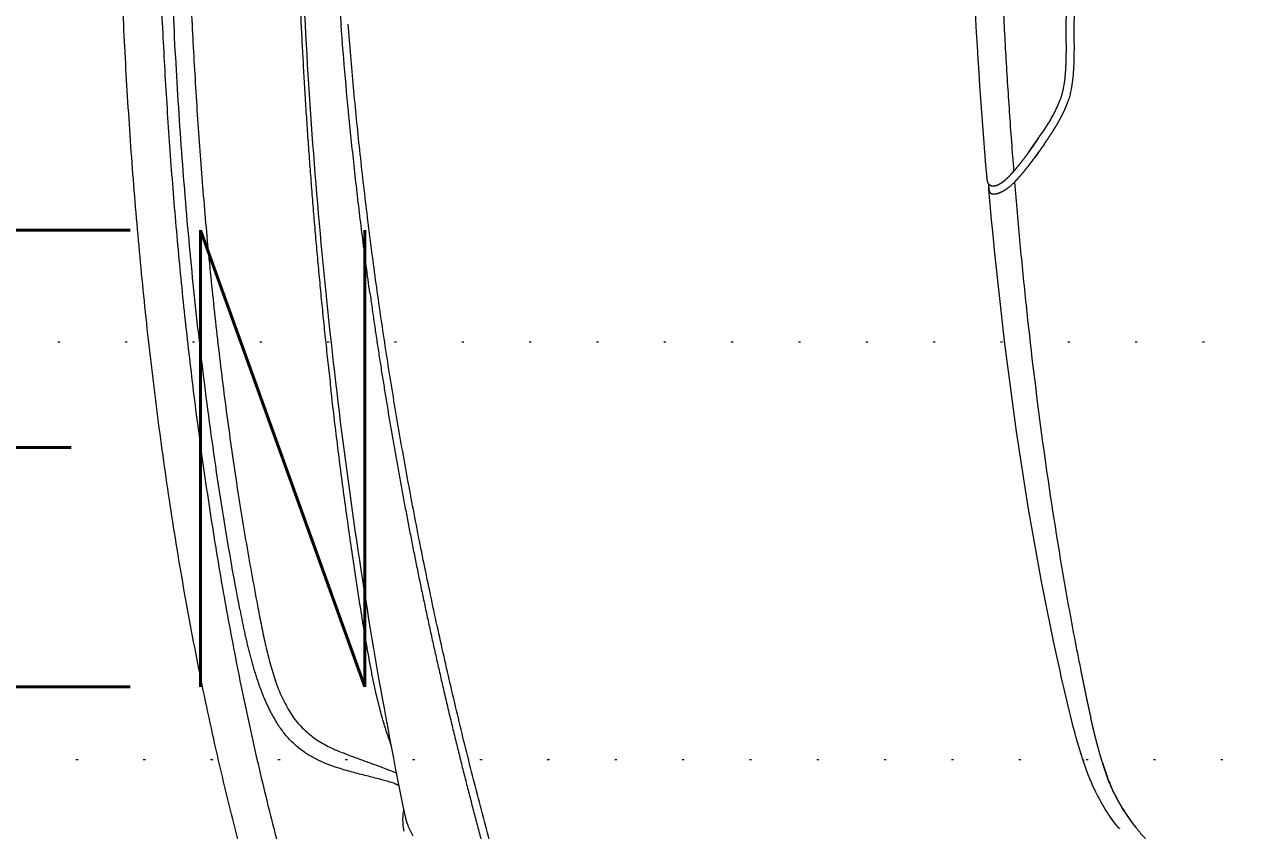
# Model space of a CAD drawing. Extents: x -2012 to 34975, y -1043 to 8321.
# Drawn here: x 31298.1 to 31356.2, y 1236.1 to 1274.7 of the extents above; entities that cross this region are included whole.
import ezdxf
from ezdxf.enums import TextEntityAlignment as Align
from ezdxf.xclip import XClip

# ---------------------------------------------------------------- set-up
doc = ezdxf.new("R2010")
doc.units = 0
doc.header["$LTSCALE"] = 25
doc.header["$XCLIPFRAME"] = 0
doc.linetypes.add('DOT2', pattern=[0.125, 0, -0.125])
doc.layers.get('0').update_dxf_attribs({"color": 9, "lineweight": 9})
for name, color, linetype, lineweight in [('04', 9, 'Continuous', 9), ('20', 9, 'DOT2', 9), ('E-LİNYE', 7, 'Continuous', 30)]:
    doc.layers.add(name, color=color, linetype=linetype, lineweight=lineweight)
doc.styles.add('E-YAZI', font='txttw.shx')

# ---------------------------------------------------------------- blocks, each defined once
blk = doc.blocks.new('p-araba-polo')
for p, q in [((3.80464, -0.1298), (3.80467, -0.1298)), ((3.80465, -0.12959), (3.80465, -0.12959)), ((3.79074, -0.25761), (3.79091, -0.25762))]:
    blk.add_line(p, q)
for points, degree in [([(3.45704, -0.13897), (3.45675, -0.11579), (3.45669, -0.09264), (3.45663, -0.06948), (3.45657, -0.04631), (3.45657, -0.02316), (3.45656, 0)], 6), ([(3.49871, -0.20339), (3.50458, -0.13577), (3.50754, -0.06788), (3.50755, 0)], 3), ([(3.81341, 0), (3.81341, -0.026), (3.81276, -0.052), (3.81163, -0.07793), (3.81008, -0.10384), (3.80811, -0.1297)], 5), ([(3.82994, -0.05098), (3.82912, -0.09338), (3.82748, -0.13577), (3.82504, -0.17812), (3.8218, -0.22042), (3.81777, -0.26264), (3.81293, -0.30478)], 6), ([(3.82514, -0.12974), (3.8265, -0.10396), (3.82747, -0.07815), (3.82804, -0.05233)], 3), ([(3.46085, -0.13888), (3.4609, -0.14349), (3.46097, -0.1481), (3.46105, -0.1527), (3.46137, -0.15728), (3.46228, -0.16177), (3.46382, -0.16603)], 6), ([(3.46227, -0.17221), (3.46185, -0.17133), (3.46144, -0.17044), (3.46105, -0.16953), (3.46068, -0.16862), (3.46034, -0.16769), (3.46001, -0.16675)], 6), ([(3.46502, -0.1773), (3.46454, -0.17648), (3.46406, -0.17565), (3.46359, -0.1748), (3.46314, -0.17395), (3.4627, -0.17309), (3.46227, -0.17221)], 6), ([(3.47115, -0.18677), (3.47009, -0.18523), (3.46905, -0.18368), (3.46802, -0.18212), (3.467, -0.18054), (3.46599, -0.17894), (3.46502, -0.1773)], 6), ([(3.47421, -0.18439), (3.47508, -0.18567), (3.47596, -0.18695), (3.47686, -0.18821), (3.47775, -0.18947), (3.47866, -0.19072)], 5), ([(3.47584, -0.19339), (3.47536, -0.19274), (3.47488, -0.19208), (3.47441, -0.19142), (3.47394, -0.19076), (3.47347, -0.1901)], 5), ([(3.47866, -0.19072), (3.48006, -0.19264), (3.48149, -0.19454), (3.48294, -0.19642), (3.48443, -0.19826), (3.48598, -0.20004)], 5), ([(3.47778, -0.19599), (3.47738, -0.19547), (3.47699, -0.19495), (3.47661, -0.19443), (3.47622, -0.19391), (3.47584, -0.19339)], 5), ([(3.47977, -0.19855), (3.47936, -0.19804), (3.47896, -0.19753), (3.47856, -0.19702), (3.47817, -0.1965), (3.47778, -0.19599)], 5), ([(3.484, -0.20356), (3.48311, -0.20258), (3.48224, -0.20159), (3.4814, -0.20058), (3.48058, -0.19957), (3.47977, -0.19855)], 5), ([(3.48598, -0.20004), (3.48623, -0.20033), (3.48648, -0.20061), (3.48674, -0.2009), (3.48699, -0.20117), (3.48725, -0.20146)], 5), ([(3.48725, -0.20146), (3.48804, -0.2023), (3.48881, -0.20312), (3.48961, -0.2039), (3.49046, -0.20465), (3.49134, -0.20533), (3.49224, -0.2059)], 6), ([(3.49713, -0.20686), (3.49776, -0.20649), (3.49819, -0.20594), (3.49847, -0.20526), (3.49863, -0.20446), (3.49872, -0.20358), (3.49876, -0.20263)], 6), ([(3.46378, -0.43934), (3.48058, -0.36359), (3.49096, -0.28622), (3.49788, -0.20867)], 3), ([(3.48517, -0.2048), (3.48493, -0.20455), (3.4847, -0.20431), (3.48447, -0.20406), (3.48423, -0.20381), (3.484, -0.20356)], 5), ([(3.48556, -0.2052), (3.48543, -0.20507), (3.4853, -0.20493), (3.48517, -0.2048)], 3), ([(3.4938, -0.21061), (3.49272, -0.21032), (3.49164, -0.20987), (3.49062, -0.20932), (3.4897, -0.20873), (3.48884, -0.20811), (3.48804, -0.20746)], 6), ([(3.49224, -0.2059), (3.49314, -0.20647), (3.49405, -0.20694), (3.49495, -0.20724), (3.49581, -0.20735), (3.49655, -0.20721), (3.49713, -0.20686)], 6), ([(3.49788, -0.20869), (3.49786, -0.20894), (3.49782, -0.20918), (3.49777, -0.20941), (3.49769, -0.20962), (3.49759, -0.20982)], 5), ([(3.49786, -0.20747), (3.49788, -0.20773), (3.4979, -0.20798), (3.4979, -0.20823), (3.4979, -0.20847), (3.49788, -0.20869)], 5), ([(3.49788, -0.20874), (3.49794, -0.20803), (3.49794, -0.20729), (3.4979, -0.20651)], 3), ([(3.49629, -0.21077), (3.49596, -0.21085), (3.49558, -0.21088), (3.49516, -0.21087), (3.49471, -0.21082), (3.49426, -0.21073), (3.4938, -0.21061)], 6), ([(3.49759, -0.20982), (3.49747, -0.21005), (3.49733, -0.21026), (3.49714, -0.21044), (3.49691, -0.21059), (3.49662, -0.2107), (3.49629, -0.21077)], 6), ([(3.79427, -0.25822), (3.79026, -0.28709), (3.78575, -0.31588), (3.78076, -0.34459), (3.77527, -0.37319), (3.76931, -0.40168)], 5), ([(3.76931, -0.40168), (3.76318, -0.43098), (3.75654, -0.46016), (3.7494, -0.48922), (3.74177, -0.51813), (3.73367, -0.5469)], 5), ([(3.85654, -0.40987), (3.85469, -0.41972), (3.85266, -0.42912), (3.8503, -0.43855), (3.84741, -0.44782), (3.84376, -0.45635), (3.83917, -0.46373)], 6), ([(3.45361, -0.44019), (3.45325, -0.44199), (3.45288, -0.4438), (3.45251, -0.44561), (3.45214, -0.44742), (3.45176, -0.44923), (3.45139, -0.45104)], 6), ([(3.45289, -0.48183), (3.45738, -0.46799), (3.46054, -0.45363), (3.46378, -0.43934)], 3), ([(3.45139, -0.45104), (3.45101, -0.45285), (3.45062, -0.45467), (3.45023, -0.45648), (3.44984, -0.45829), (3.44943, -0.4601), (3.44902, -0.46192)], 6), ([(3.44641, -0.47275), (3.44687, -0.47095), (3.44732, -0.46915), (3.44776, -0.46734), (3.44819, -0.46554), (3.44861, -0.46373), (3.44902, -0.46192)], 6), ([(3.83029, -0.46242), (3.83029, -0.46242), (3.83029, -0.46242), (3.83029, -0.46242)], 3), ([(3.44337, -0.48346), (3.44392, -0.4817), (3.44445, -0.47992), (3.44497, -0.47814), (3.44546, -0.47635), (3.44594, -0.47455), (3.44641, -0.47275)], 6), ([(3.44717, -0.49628), (3.4494, -0.49167), (3.45125, -0.4868), (3.45289, -0.48183)], 3), ([(3.45291, -0.48161), (3.45292, -0.48174), (3.4529, -0.48188), (3.45283, -0.48201), (3.45272, -0.48213), (3.45255, -0.48224), (3.45235, -0.48235)], 6), ([(3.44337, -0.48346), (3.44292, -0.48489), (3.44245, -0.48632), (3.44198, -0.48776), (3.44149, -0.48919), (3.44098, -0.4906)], 5), ([(3.44098, -0.4906), (3.44149, -0.48919), (3.44198, -0.48776), (3.44245, -0.48632), (3.44292, -0.48489), (3.44337, -0.48346)], 5), ([(3.78181, -0.49357), (3.78148, -0.49369), (3.78117, -0.49381), (3.78086, -0.49393), (3.78057, -0.49405), (3.7803, -0.49416)], 5), ([(3.7803, -0.49416), (3.78077, -0.49397), (3.78129, -0.49377), (3.78181, -0.49357)], 3), ([(3.43616, -0.51412), (3.44038, -0.50874), (3.44406, -0.50272), (3.44717, -0.49628)], 3), ([(3.42733, -0.51453), (3.42852, -0.51303), (3.42972, -0.51142), (3.43088, -0.50978), (3.43201, -0.50809), (3.4331, -0.50636)], 5), ([(3.77784, -0.5161), (3.77868, -0.51181), (3.77852, -0.50889), (3.77794, -0.50572)], 3), ([(3.43633, -0.51385), (3.43623, -0.51405), (3.4361, -0.51423), (3.43593, -0.5144), (3.43573, -0.51454), (3.4355, -0.51467), (3.43523, -0.51477)], 6)]:
    blk.add_open_spline(points, degree=degree)
for points, knots in [([(3.46085, -0.13888), (3.46074, -0.1273), (3.46054, -0.10415), (3.46045, -0.06942), (3.46038, -0.0347), (3.46038, -0.01156), (3.46038, 0)], [0, 0, 0, 0, 0.250071, 0.500208, 0.75029, 1, 1, 1, 1]), ([(3.49406, 0), (3.49403, -0.00953), (3.49396, -0.02861), (3.49341, -0.05721), (3.49256, -0.08581), (3.49139, -0.1144), (3.48991, -0.14297), (3.48815, -0.17152), (3.4867, -0.19053), (3.48598, -0.20004)], [0, 0, 0, 0, 0.142857, 0.285713, 0.428571, 0.57143, 0.714285, 0.857141, 1, 1, 1, 1]), ([(3.89681, 0), (3.89677, -0.01209), (3.89668, -0.03627), (3.89592, -0.07253), (3.89472, -0.10878), (3.893, -0.14501), (3.89078, -0.18122), (3.88803, -0.21739), (3.88473, -0.25351), (3.88084, -0.28957), (3.87635, -0.32556), (3.87122, -0.36147), (3.86539, -0.39727), (3.85883, -0.43294), (3.85148, -0.46846), (3.84326, -0.5038), (3.83413, -0.5389), (3.82397, -0.57372), (3.8128, -0.60824), (3.80432, -0.63088), (3.80008, -0.64221)], [0, 0, 0, 0, 0.055558, 0.111113, 0.166668, 0.222224, 0.277781, 0.333337, 0.388894, 0.44445, 0.500005, 0.55556, 0.611116, 0.666671, 0.722227, 0.777783, 0.833339, 0.888892, 0.944445, 1, 1, 1, 1]), ([(3.81742, -0.64441), (3.8199, -0.63799), (3.82486, -0.62513), (3.83179, -0.60561), (3.83837, -0.5859), (3.84459, -0.566), (3.85047, -0.54593), (3.85602, -0.52571), (3.86125, -0.50535), (3.86618, -0.48486), (3.87081, -0.46426), (3.87516, -0.44355), (3.87923, -0.42275), (3.88305, -0.40188), (3.88661, -0.38093), (3.88992, -0.35992), (3.893, -0.33887), (3.89585, -0.31777), (3.89848, -0.29664), (3.9009, -0.27548), (3.90311, -0.25429), (3.90512, -0.2331), (3.90693, -0.21189), (3.90856, -0.19068), (3.91, -0.16947), (3.91126, -0.14826), (3.91235, -0.12705), (3.91326, -0.10585), (3.914, -0.08466), (3.91457, -0.06348), (3.91498, -0.04231), (3.91523, -0.02115), (3.91526, -0.00705), (3.91528, 0)], [0, 0, 0, 0, 0.031503, 0.063111, 0.094824, 0.126637, 0.158547, 0.190546, 0.222628, 0.254786, 0.287011, 0.319297, 0.351636, 0.384021, 0.416445, 0.448899, 0.481372, 0.513858, 0.546357, 0.578861, 0.611362, 0.643854, 0.676332, 0.708795, 0.741239, 0.773662, 0.806063, 0.838441, 0.870794, 0.903125, 0.935433, 0.967723, 1, 1, 1, 1]), ([(3.88258, 0), (3.88254, -0.01154), (3.88246, -0.03461), (3.88176, -0.06921), (3.88065, -0.1038), (3.87907, -0.13838), (3.87703, -0.17293), (3.8745, -0.20745), (3.87145, -0.24192), (3.86787, -0.27635), (3.86371, -0.31071), (3.85904, -0.34413), (3.85392, -0.37661), (3.85005, -0.3976), (3.84812, -0.40809)], [0, 0, 0, 0, 0.084393, 0.168775, 0.253159, 0.337558, 0.421942, 0.506321, 0.590718, 0.675107, 0.759486, 0.843869, 0.92194, 1, 1, 1, 1]), ([(3.85654, -0.40987), (3.85802, -0.40193), (3.86099, -0.38606), (3.86495, -0.36215), (3.8686, -0.3382), (3.87191, -0.31419), (3.87492, -0.29015), (3.87764, -0.26607), (3.88009, -0.24196), (3.88227, -0.21783), (3.8842, -0.19368), (3.88589, -0.1695), (3.88733, -0.14532), (3.88854, -0.12112), (3.88953, -0.0969), (3.89029, -0.07268), (3.89083, -0.04846), (3.89117, -0.02423), (3.89121, -0.00808), (3.89123, 0)], [0, 0, 0, 0, 0.058823, 0.117646, 0.17647, 0.235293, 0.294117, 0.35294, 0.411764, 0.470587, 0.529411, 0.588234, 0.647058, 0.705882, 0.764705, 0.823529, 0.882353, 0.941176, 1, 1, 1, 1]), ([(3.72994, -0.54604), (3.73264, -0.53633), (3.73805, -0.51692), (3.74565, -0.48765), (3.75287, -0.45828), (3.75968, -0.4288), (3.76609, -0.39923), (3.77208, -0.36956), (3.77765, -0.33981), (3.78281, -0.30998), (3.78754, -0.28008), (3.79185, -0.25011), (3.79573, -0.22007), (3.79916, -0.18997), (3.80219, -0.15981), (3.80383, -0.13967), (3.80465, -0.12959)], [0, 0, 0, 0, 0.071461, 0.142913, 0.214376, 0.285822, 0.357282, 0.428734, 0.500167, 0.571583, 0.64299, 0.714393, 0.785796, 0.857198, 0.928599, 1, 1, 1, 1]), ([(3.77711, -0.50969), (3.78244, -0.4843), (3.7966, -0.40882), (3.81414, -0.28235), (3.82249, -0.1806), (3.82515, -0.12975)], [0, 0, 0, 0, 0.20268, 0.601651, 1, 1, 1, 1]), ([(3.79427, -0.25822), (3.79543, -0.24968), (3.79774, -0.23261), (3.80081, -0.20694), (3.80358, -0.18124), (3.80605, -0.15549), (3.80742, -0.1383), (3.80811, -0.1297)], [0, 0, 0, 0, 0.200035, 0.400025, 0.600021, 0.8, 1, 1, 1, 1]), ([(3.45704, -0.13897), (3.45705, -0.14025), (3.45709, -0.14296), (3.45716, -0.14754), (3.45735, -0.15241), (3.45782, -0.15742), (3.4585, -0.16133), (3.45927, -0.16444), (3.45977, -0.16598), (3.46001, -0.16675)], [0, 0, 0, 0, 0.137192, 0.28895, 0.489273, 0.658174, 0.826629, 0.913291, 1, 1, 1, 1]), ([(3.47421, -0.18439), (3.47289, -0.18244), (3.47025, -0.17855), (3.46653, -0.17254), (3.46472, -0.1682), (3.46382, -0.16603)], [0, 0, 0, 0, 0.334985, 0.668743, 1, 1, 1, 1]), ([(3.47866, -0.19072), (3.47791, -0.18967), (3.4764, -0.18758), (3.47494, -0.18546), (3.47421, -0.18439)], [0, 0, 0, 0, 0.499955, 1, 1, 1, 1]), ([(3.47115, -0.18677), (3.47153, -0.18732), (3.4723, -0.18844), (3.47386, -0.19066), (3.47505, -0.1923), (3.47584, -0.19339)], [0, 0, 0, 0, 0.250034, 0.500022, 1, 1, 1, 1]), ([(3.48598, -0.20004), (3.48598, -0.20003), (3.48598, -0.20001), (3.48598, -0.19998), (3.48598, -0.20001), (3.48598, -0.20003), (3.48598, -0.20004), (3.48598, -0.20004), (3.48598, -0.20004), (3.48598, -0.20004)], [0, 0, 0, 0, 0.339646, 0.501479, 0.627426, 1, 1, 1, 1, 1, 1, 1]), ([(3.48725, -0.20146), (3.48683, -0.20099), (3.4864, -0.20053), (3.48598, -0.20005), (3.48598, -0.20004)], [0, 0, 0, 0, 0.98477, 1, 1, 1, 1]), ([(3.49224, -0.2059), (3.49179, -0.2056), (3.49091, -0.20499), (3.48964, -0.20389), (3.48842, -0.20271), (3.48764, -0.20187), (3.48725, -0.20146)], [0, 0, 0, 0, 0.251991, 0.502315, 0.75048, 1, 1, 1, 1]), ([(3.48556, -0.2052), (3.48473, -0.21503), (3.48306, -0.23466), (3.47914, -0.27381), (3.47334, -0.32271), (3.46687, -0.36658), (3.46194, -0.39586), (3.45932, -0.4106), (3.45657, -0.4254), (3.4546, -0.43525), (3.45361, -0.44019)], [0, 0, 0, 0, 0.12452, 0.248713, 0.496885, 0.746467, 0.809383, 0.872586, 0.936113, 1, 1, 1, 1]), ([(3.48804, -0.20746), (3.48762, -0.2071), (3.48676, -0.20639), (3.48596, -0.2056), (3.48556, -0.2052)], [0, 0, 0, 0, 0.499798, 1, 1, 1, 1]), ([(3.49759, -0.20982), (3.49766, -0.20967), (3.49779, -0.20935), (3.49791, -0.20861), (3.4979, -0.20795), (3.49786, -0.20748)], [0, 0, 0, 0, 0.249881, 0.499707, 1, 1, 1, 1]), ([(3.79893, -0.40807), (3.80025, -0.39949), (3.8029, -0.38232), (3.8065, -0.3565), (3.80988, -0.33066), (3.81191, -0.3134), (3.81293, -0.30478)], [0, 0, 0, 0, 0.249972, 0.499988, 0.750033, 1, 1, 1, 1]), ([(3.79122, -0.45044), (3.79165, -0.44846), (3.79253, -0.44452), (3.79372, -0.4385), (3.79485, -0.43245), (3.79592, -0.42638), (3.79696, -0.42029), (3.79796, -0.41418), (3.79861, -0.41011), (3.79893, -0.40807)], [0, 0, 0, 0, 0.142515, 0.285196, 0.427965, 0.570749, 0.713737, 0.856833, 1, 1, 1, 1]), ([(3.84812, -0.40809), (3.84756, -0.41097), (3.84644, -0.41673), (3.84467, -0.42533), (3.84265, -0.43384), (3.84024, -0.44218), (3.83736, -0.4503), (3.83477, -0.45521), (3.83348, -0.45766)], [0, 0, 0, 0, 0.167506, 0.33466, 0.50145, 0.667886, 0.83384, 1, 1, 1, 1]), ([(3.78412, -0.47463), (3.78442, -0.47387), (3.78509, -0.4721), (3.78615, -0.46907), (3.78725, -0.46562), (3.78832, -0.46199), (3.78934, -0.45823), (3.79031, -0.45437), (3.79092, -0.45175), (3.79122, -0.45044)], [0, 0, 0, 0, 0.115196, 0.262644, 0.410099, 0.557562, 0.705034, 0.852514, 1, 1, 1, 1]), ([(3.83348, -0.45766), (3.83275, -0.45885), (3.83128, -0.46121), (3.82875, -0.46441), (3.82602, -0.46732), (3.82309, -0.46991), (3.81999, -0.47221), (3.81676, -0.47421), (3.81342, -0.47596), (3.81113, -0.47696), (3.80999, -0.47746)], [0, 0, 0, 0, 0.124981, 0.249968, 0.374958, 0.499953, 0.624954, 0.749963, 0.874979, 1, 1, 1, 1]), ([(3.81344, -0.48448), (3.81511, -0.48383), (3.81845, -0.48252), (3.82324, -0.47999), (3.82779, -0.47689), (3.83199, -0.47313), (3.83583, -0.46878), (3.83806, -0.46541), (3.83917, -0.46373)], [0, 0, 0, 0, 0.166711, 0.333398, 0.500062, 0.66671, 0.833352, 1, 1, 1, 1]), ([(3.80999, -0.47746), (3.80798, -0.47827), (3.80395, -0.47989), (3.79804, -0.48202), (3.79243, -0.48406), (3.78731, -0.48597), (3.7837, -0.48739), (3.78193, -0.48815), (3.78145, -0.48836)], [0, 0, 0, 0, 0.18627, 0.372392, 0.558131, 0.743503, 0.928538, 1, 1, 1, 1]), ([(3.78181, -0.49357), (3.78252, -0.49332), (3.78395, -0.49282), (3.78654, -0.49205), (3.7894, -0.49127), (3.79249, -0.49047), (3.79577, -0.48964), (3.79919, -0.48878), (3.8027, -0.48786), (3.80626, -0.48685), (3.80986, -0.48575), (3.81225, -0.48491), (3.81344, -0.48448)], [0, 0, 0, 0, 0.099513, 0.199085, 0.298757, 0.398601, 0.498624, 0.598776, 0.698998, 0.799265, 0.899601, 1, 1, 1, 1]), ([(3.43812, -0.4974), (3.43864, -0.4963), (3.43968, -0.49409), (3.44054, -0.49176), (3.44098, -0.4906)], [0, 0, 0, 0, 0.498968, 1, 1, 1, 1]), ([(3.44098, -0.4906), (3.44054, -0.49176), (3.43968, -0.49409), (3.43864, -0.4963), (3.43812, -0.4974)], [0, 0, 0, 0, 0.501096, 1, 1, 1, 1]), ([(3.4331, -0.50636), (3.434, -0.5049), (3.43577, -0.50201), (3.43734, -0.49892), (3.43812, -0.4974)], [0, 0, 0, 0, 0.504884, 1, 1, 1, 1]), ([(3.43812, -0.4974), (3.43734, -0.49892), (3.43577, -0.50201), (3.434, -0.5049), (3.4331, -0.50636)], [0, 0, 0, 0, 0.494609, 1, 1, 1, 1]), ([(3.4331, -0.50636), (3.4331, -0.50636), (3.43219, -0.5078), (3.43033, -0.51061), (3.42833, -0.51323), (3.42733, -0.51453)], [0, 0, 0, 0, 0.000023, 0.502974, 1, 1, 1, 1]), ([(3.77355, -0.51846), (3.77401, -0.51762), (3.77494, -0.51593), (3.77633, -0.51269), (3.77701, -0.51036), (3.77729, -0.50884)], [0, 0, 0, 0, 0.253002, 0.505984, 1, 1, 1, 1]), ([(3.42733, -0.51453), (3.42618, -0.51595), (3.42387, -0.51877), (3.42082, -0.52203), (3.41833, -0.52453), (3.41645, -0.52634), (3.41454, -0.5281), (3.41263, -0.52981), (3.4107, -0.53148), (3.40877, -0.53312), (3.40683, -0.53471), (3.40489, -0.53628), (3.40295, -0.53782), (3.4015, -0.53897), (3.40053, -0.53972), (3.40004, -0.5401), (3.39956, -0.54047), (3.39907, -0.54085), (3.39859, -0.54122), (3.3981, -0.54159), (3.39762, -0.54196), (3.39729, -0.54221), (3.39713, -0.54233)], [0, 0, 0, 0, 0.127806, 0.254933, 0.318226, 0.381331, 0.444235, 0.506923, 0.569381, 0.631599, 0.69357, 0.755292, 0.816773, 0.878031, 0.893313, 0.908584, 0.923844, 0.939093, 0.954332, 0.969563, 0.984785, 1, 1, 1, 1])]:
    blk.add_open_spline(points, degree=3, knots=knots)
blk = doc.blocks.new('catikatirevizepergole-krt')
for points in [[(-30, 540), (-30, 470), (-800, 470), (-800, 540)], [(-30, 450), (-30, 380), (-800, 380), (-800, 450)]]:
    blk.add_lwpolyline(points, close=True)

msp = doc.modelspace()

# ---------------------------------------------------------------- block references
at = {"layer": '04'}
ref = msp.add_blockref('p-araba-polo', (31694.08, 1287.687), dxfattribs=dict(at, xscale=-100, yscale=100, zscale=100))
XClip(ref).set_block_clipping_path([(-0.0924763951, -0.9835002962), (4.0650970395, 0.9845199444)])
at = {"layer": '20'}
msp.add_blockref('catikatirevizepergole-krt', (31581.35, 789.503), dxfattribs=at)

# ---------------------------------------------------------------- texts
at = {"layer": 'E-LİNYE', "color": 3, "linetype": 'Continuous', "style": 'E-YAZI', "width": 0.6}
msp.add_text('EMT BORU ICERISINDEN', height=21.875, dxfattribs=at).set_placement((31213.729, 1253.932), align=Align.MIDDLE_CENTER)

doc.saveas('drawing.dxf')
